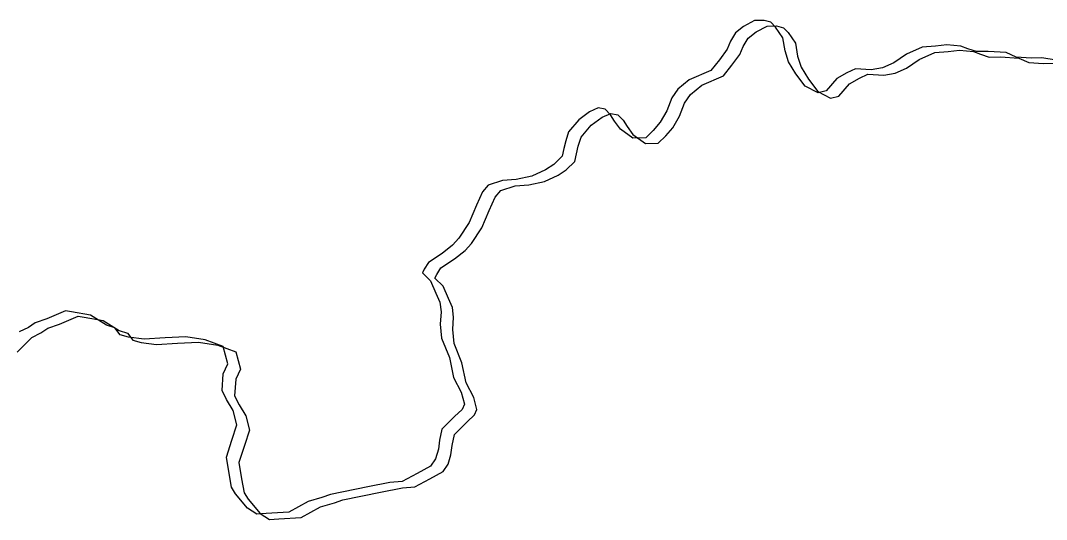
# Model space of a CAD drawing. Header units: inches. Extents: x 33.9 to 41.9, y -4.8 to 5.4.
# Drawn here: x 37.4989 to 37.5843, y -0.9168 to -0.8753 of the extents above; entities that cross this region are included whole.
import ezdxf

# ---------------------------------------------------------------- set-up
doc = ezdxf.new("R2010")
doc.units = ezdxf.units.IN
doc.header["$MEASUREMENT"] = 0
doc.layers.add('Counties', color=7, linetype='Continuous')

msp = doc.modelspace()

# ---------------------------------------------------------------- linework, layer by layer
at = {"layer": 'Counties'}
for points in [[(37.585111, -0.878563), (37.583918, -0.878382), (37.583006, -0.878396), (37.581775, -0.878335), (37.580936, -0.87795), (37.579427, -0.877854), (37.578475, -0.877868), (37.577758, -0.87764), (37.577159, -0.877411), (37.576007, -0.877309), (37.575056, -0.877403), (37.573947, -0.877499), (37.572646, -0.878076), (37.571586, -0.878807), (37.57064, -0.879219), (37.569691, -0.879393), (37.56838, -0.879293), (37.567671, -0.879622), (37.566845, -0.880112), (37.565948, -0.881119), (37.565276, -0.881288), (37.564197, -0.880748), (37.563427, -0.879726), (37.562817, -0.878702), (37.562526, -0.877792), (37.562351, -0.876721), (37.561742, -0.875815), (37.56134, -0.875424), (37.560782, -0.875273), (37.559989, -0.875285), (37.559083, -0.875776), (37.558417, -0.876303), (37.557991, -0.876986), (37.557723, -0.877666), (37.557062, -0.87855), (37.556361, -0.879436), (37.554548, -0.880218), (37.553607, -0.880988), (37.553103, -0.881711), (37.552682, -0.882791), (37.552141, -0.883754), (37.551557, -0.884439), (37.550931, -0.885044), (37.54986, -0.885061), (37.548817, -0.884321), (37.548331, -0.883652), (37.548006, -0.88314), (37.547563, -0.88267), (37.546966, -0.88256), (37.546257, -0.882889), (37.545354, -0.883539), (37.544496, -0.884545), (37.54427, -0.885304), (37.544121, -0.885943), (37.543972, -0.886581), (37.543268, -0.887268), (37.5426, -0.887715), (37.541458, -0.888249), (37.540152, -0.888508), (37.539003, -0.888605), (37.537819, -0.88898), (37.537351, -0.889544), (37.536852, -0.890665), (37.536239, -0.892106), (37.535385, -0.893391), (37.534839, -0.893995), (37.533977, -0.894684), (37.532837, -0.895417), (37.532488, -0.895979), (37.532335, -0.8963), (37.533019, -0.896965), (37.533471, -0.897992), (37.533799, -0.898743), (37.533891, -0.899536), (37.533827, -0.900571), (37.533923, -0.901723), (37.534583, -0.903343), (37.534925, -0.905008), (37.535578, -0.90623), (37.535831, -0.90722), (37.535639, -0.907661), (37.535013, -0.908266), (37.533958, -0.909316), (37.533773, -0.910233), (37.533666, -0.91099), (37.53344, -0.911789), (37.533012, -0.912392), (37.531911, -0.913005), (37.530651, -0.91366), (37.529621, -0.913755), (37.527801, -0.914101), (37.524677, -0.914745), (37.523966, -0.914994), (37.522821, -0.91533), (37.521208, -0.916229), (37.519345, -0.916336), (37.518552, -0.916388), (37.517791, -0.915883), (37.516781, -0.914705), (37.516456, -0.914154), (37.51624, -0.913004), (37.516021, -0.911655), (37.516476, -0.910217), (37.516893, -0.908939), (37.516598, -0.90775), (37.516029, -0.906844), (37.51566, -0.906095), (37.515758, -0.904702), (37.516142, -0.903861), (37.515764, -0.902435), (37.514248, -0.901862), (37.512657, -0.901608), (37.510913, -0.901713), (37.509169, -0.901819), (37.507876, -0.901637), (37.507189, -0.901447), (37.506732, -0.900877), (37.506041, -0.90065), (37.504702, -0.899809), (37.503131, -0.899547), (37.502634, -0.899464), (37.501067, -0.900115), (37.500109, -0.900458), (37.499537, -0.900838), (37.49877, -0.901217)], [(37.585111, -0.878563), (37.583918, -0.878382), (37.583006, -0.878396), (37.581775, -0.878335), (37.580936, -0.87795), (37.579427, -0.877854), (37.578475, -0.877868), (37.577758, -0.87764), (37.577159, -0.877411), (37.576007, -0.877309), (37.575056, -0.877403), (37.573947, -0.877499), (37.572646, -0.878076), (37.571586, -0.878807), (37.57064, -0.879219), (37.569691, -0.879393), (37.56838, -0.879293), (37.567671, -0.879622), (37.566845, -0.880112), (37.565948, -0.881119), (37.565276, -0.881288), (37.564197, -0.880748), (37.563427, -0.879726), (37.562817, -0.878702), (37.562526, -0.877792), (37.562351, -0.876721), (37.561742, -0.875815), (37.56134, -0.875424), (37.560782, -0.875273), (37.559989, -0.875285), (37.559083, -0.875776), (37.558417, -0.876303), (37.557991, -0.876986), (37.557723, -0.877666), (37.557062, -0.87855), (37.556361, -0.879436), (37.554548, -0.880218), (37.553607, -0.880988), (37.553103, -0.881711), (37.552682, -0.882791), (37.552141, -0.883754), (37.551557, -0.884439), (37.550931, -0.885044), (37.54986, -0.885061), (37.548817, -0.884321), (37.548331, -0.883652), (37.548006, -0.88314), (37.547563, -0.88267), (37.546966, -0.88256), (37.546257, -0.882889), (37.545354, -0.883539), (37.544496, -0.884545), (37.54427, -0.885304), (37.544121, -0.885943), (37.543972, -0.886581), (37.543268, -0.887268), (37.5426, -0.887715), (37.541458, -0.888249), (37.540152, -0.888508), (37.539003, -0.888605), (37.537819, -0.88898), (37.537351, -0.889544), (37.536852, -0.890665), (37.536239, -0.892106), (37.535385, -0.893391), (37.534839, -0.893995), (37.533977, -0.894684), (37.532837, -0.895417), (37.532488, -0.895979), (37.532335, -0.8963), (37.533019, -0.896965), (37.533471, -0.897992), (37.533799, -0.898743), (37.533891, -0.899536), (37.533827, -0.900571), (37.533923, -0.901723), (37.534583, -0.903343), (37.534925, -0.905008), (37.535578, -0.90623), (37.535831, -0.90722), (37.535639, -0.907661), (37.535013, -0.908266), (37.533958, -0.909316), (37.533773, -0.910233), (37.533666, -0.91099), (37.53344, -0.911789), (37.533012, -0.912392), (37.531911, -0.913005), (37.530651, -0.91366), (37.529621, -0.913755), (37.527801, -0.914101), (37.524677, -0.914745), (37.523966, -0.914994), (37.522821, -0.91533), (37.521208, -0.916229), (37.519345, -0.916336), (37.518552, -0.916388), (37.517791, -0.915883), (37.516781, -0.914705), (37.516456, -0.914154), (37.51624, -0.913004), (37.516021, -0.911655), (37.516476, -0.910217), (37.516893, -0.908939), (37.516598, -0.90775), (37.516029, -0.906844), (37.51566, -0.906095), (37.515758, -0.904702), (37.516142, -0.903861), (37.515764, -0.902435), (37.514248, -0.901862), (37.512657, -0.901608), (37.510913, -0.901713), (37.509169, -0.901819), (37.507876, -0.901637), (37.507189, -0.901447), (37.506732, -0.900877), (37.506041, -0.90065), (37.504702, -0.899809), (37.503131, -0.899547), (37.502634, -0.899464), (37.501067, -0.900115), (37.500109, -0.900458), (37.499537, -0.900838), (37.49877, -0.901217)], [(37.498594, -0.902893), (37.499284, -0.902206), (37.499818, -0.901663), (37.500585, -0.901284), (37.501157, -0.900904), (37.502115, -0.900561), (37.503682, -0.89991), (37.504179, -0.899993), (37.50575, -0.900255), (37.507089, -0.901096), (37.50778, -0.901323), (37.508237, -0.901893), (37.508924, -0.902083), (37.510217, -0.902265), (37.511961, -0.902159), (37.513705, -0.902054), (37.515296, -0.902308), (37.516812, -0.902881), (37.51719, -0.904307), (37.516806, -0.905148), (37.516708, -0.906541), (37.517077, -0.90729), (37.517646, -0.908196), (37.517941, -0.909385), (37.517524, -0.910663), (37.517069, -0.912101), (37.517288, -0.91345), (37.517504, -0.9146), (37.517829, -0.915151), (37.518839, -0.916329), (37.5196, -0.916834), (37.520393, -0.916782), (37.522256, -0.916675), (37.523869, -0.915776), (37.525014, -0.91544), (37.525725, -0.915191), (37.528849, -0.914547), (37.530669, -0.914201), (37.531699, -0.914106), (37.532959, -0.913451), (37.53406, -0.912838), (37.534488, -0.912235), (37.534714, -0.911436), (37.534821, -0.910679), (37.535006, -0.909762), (37.536061, -0.908712), (37.536687, -0.908107), (37.536879, -0.907666), (37.536626, -0.906676), (37.535973, -0.905454), (37.535631, -0.903789), (37.534971, -0.902169), (37.534875, -0.901017), (37.534939, -0.899982), (37.534847, -0.899189), (37.534519, -0.898438), (37.534067, -0.897411), (37.533383, -0.896746), (37.533536, -0.896425), (37.533885, -0.895863), (37.535025, -0.89513), (37.535887, -0.894441), (37.536433, -0.893837), (37.537287, -0.892552), (37.5379, -0.891111), (37.538399, -0.88999), (37.538867, -0.889426), (37.540051, -0.889051), (37.5412, -0.888954), (37.542506, -0.888695), (37.543648, -0.888161), (37.544316, -0.887714), (37.54502, -0.887027), (37.545169, -0.886389), (37.545318, -0.88575), (37.545544, -0.884991), (37.546402, -0.883985), (37.547305, -0.883335), (37.548014, -0.883006), (37.548611, -0.883116), (37.549054, -0.883586), (37.549379, -0.884098), (37.549865, -0.884767), (37.550908, -0.885507), (37.551979, -0.88549), (37.552605, -0.884885), (37.553189, -0.8842), (37.55373, -0.883237), (37.554151, -0.882157), (37.554655, -0.881434), (37.555596, -0.880664), (37.557409, -0.879882), (37.55811, -0.878996), (37.558771, -0.878112), (37.559039, -0.877432), (37.559465, -0.876749), (37.560131, -0.876222), (37.561037, -0.875731), (37.56183, -0.875719), (37.562388, -0.87587), (37.56279, -0.876261), (37.563399, -0.877167), (37.563574, -0.878238), (37.563865, -0.879148), (37.564475, -0.880172), (37.565245, -0.881194), (37.566324, -0.881734), (37.566996, -0.881565), (37.567893, -0.880558), (37.568719, -0.880068), (37.569428, -0.879739), (37.570739, -0.879839), (37.571688, -0.879665), (37.572634, -0.879253), (37.573694, -0.878522), (37.574995, -0.877945), (37.576104, -0.877849), (37.577055, -0.877755), (37.578207, -0.877857), (37.578806, -0.878086), (37.579523, -0.878314), (37.580475, -0.8783), (37.581984, -0.878396), (37.582823, -0.878781), (37.584054, -0.878842), (37.584966, -0.878828)], [(37.498594, -0.902893), (37.499284, -0.902206), (37.499818, -0.901663), (37.500585, -0.901284), (37.501157, -0.900904), (37.502115, -0.900561), (37.503682, -0.89991), (37.504179, -0.899993), (37.50575, -0.900255), (37.507089, -0.901096), (37.50778, -0.901323), (37.508237, -0.901893), (37.508924, -0.902083), (37.510217, -0.902265), (37.511961, -0.902159), (37.513705, -0.902054), (37.515296, -0.902308), (37.516812, -0.902881), (37.51719, -0.904307), (37.516806, -0.905148), (37.516708, -0.906541), (37.517077, -0.90729), (37.517646, -0.908196), (37.517941, -0.909385), (37.517524, -0.910663), (37.517069, -0.912101), (37.517288, -0.91345), (37.517504, -0.9146), (37.517829, -0.915151), (37.518839, -0.916329), (37.5196, -0.916834), (37.520393, -0.916782), (37.522256, -0.916675), (37.523869, -0.915776), (37.525014, -0.91544), (37.525725, -0.915191), (37.528849, -0.914547), (37.530669, -0.914201), (37.531699, -0.914106), (37.532959, -0.913451), (37.53406, -0.912838), (37.534488, -0.912235), (37.534714, -0.911436), (37.534821, -0.910679), (37.535006, -0.909762), (37.536061, -0.908712), (37.536687, -0.908107), (37.536879, -0.907666), (37.536626, -0.906676), (37.535973, -0.905454), (37.535631, -0.903789), (37.534971, -0.902169), (37.534875, -0.901017), (37.534939, -0.899982), (37.534847, -0.899189), (37.534519, -0.898438), (37.534067, -0.897411), (37.533383, -0.896746), (37.533536, -0.896425), (37.533885, -0.895863), (37.535025, -0.89513), (37.535887, -0.894441), (37.536433, -0.893837), (37.537287, -0.892552), (37.5379, -0.891111), (37.538399, -0.88999), (37.538867, -0.889426), (37.540051, -0.889051), (37.5412, -0.888954), (37.542506, -0.888695), (37.543648, -0.888161), (37.544316, -0.887714), (37.54502, -0.887027), (37.545169, -0.886389), (37.545318, -0.88575), (37.545544, -0.884991), (37.546402, -0.883985), (37.547305, -0.883335), (37.548014, -0.883006), (37.548611, -0.883116), (37.549054, -0.883586), (37.549379, -0.884098), (37.549865, -0.884767), (37.550908, -0.885507), (37.551979, -0.88549), (37.552605, -0.884885), (37.553189, -0.8842), (37.55373, -0.883237), (37.554151, -0.882157), (37.554655, -0.881434), (37.555596, -0.880664), (37.557409, -0.879882), (37.55811, -0.878996), (37.558771, -0.878112), (37.559039, -0.877432), (37.559465, -0.876749), (37.560131, -0.876222), (37.561037, -0.875731), (37.56183, -0.875719), (37.562388, -0.87587), (37.56279, -0.876261), (37.563399, -0.877167), (37.563574, -0.878238), (37.563865, -0.879148), (37.564475, -0.880172), (37.565245, -0.881194), (37.566324, -0.881734), (37.566996, -0.881565), (37.567893, -0.880558), (37.568719, -0.880068), (37.569428, -0.879739), (37.570739, -0.879839), (37.571688, -0.879665), (37.572634, -0.879253), (37.573694, -0.878522), (37.574995, -0.877945), (37.576104, -0.877849), (37.577055, -0.877755), (37.578207, -0.877857), (37.578806, -0.878086), (37.579523, -0.878314), (37.580475, -0.8783), (37.581984, -0.878396), (37.582823, -0.878781), (37.584054, -0.878842), (37.584966, -0.878828)]]:
    msp.add_lwpolyline(points, dxfattribs=at)

doc.saveas('drawing.dxf')
